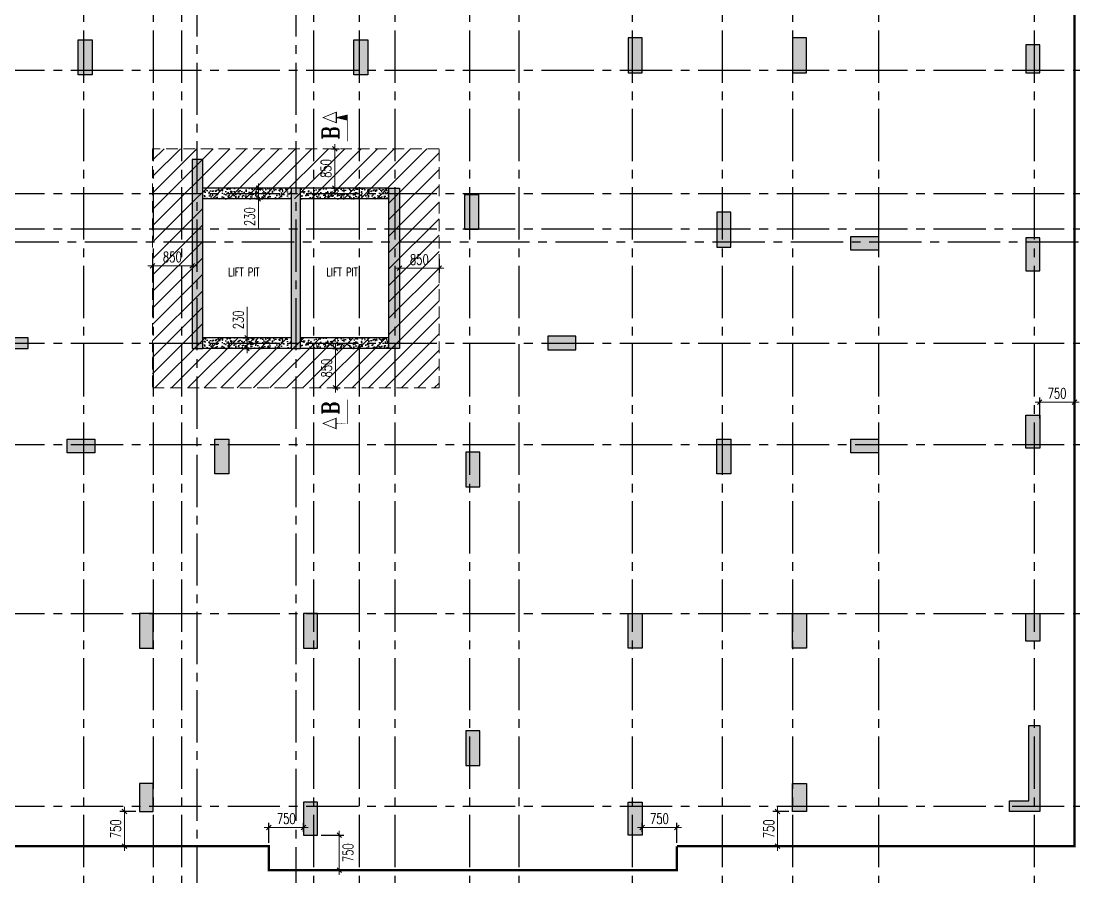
# Model space of a CAD drawing. Header units: millimetres. Extents: x 1123469 to 1752051, y -126924 to 196924.
# Drawn here: x 1420188 to 1442964, y 126192 to 144728 of the extents above; entities that cross this region are included whole.
import ezdxf

# ---------------------------------------------------------------- set-up
doc = ezdxf.new("R2010")
doc.units = ezdxf.units.MM
doc.header["$LTSCALE"] = 500
doc.header["$MEASUREMENT"] = 0
doc.header["$PDMODE"] = 34
doc.linetypes.add('DASHED2', pattern=[0.375, 0.25, -0.125])
doc.linetypes.add('Site$0$CENTER2', pattern=[1.125, 0.75, -0.125, 0.125, -0.125])
doc.layers.get('Defpoints').update_dxf_attribs({"lineweight": 0})
for name, color, linetype in [('3BEAM NO', 6, 'Continuous'), ('GLASS', 5, 'Continuous'), ('GRID', 7, 'Continuous'), ('r.c.c. wall', 4, 'Continuous'), ('T BEAM N', 3, 'Continuous'), ('TEXT-20', 3, 'Continuous'), ('TOWER AREA COLUMN.', 6, 'Continuous')]:
    doc.layers.add(name, color=color, linetype=linetype)
for name, color, linetype, lineweight in [('CUT OUT', 1, 'Continuous', 13), ('dim-M', 1, 'Continuous', 15), ('FOOTING', 1, 'Continuous', 15), ('HATCH', 1, 'Continuous', 5), ('TOWER COL HATCH', 253, 'Continuous', 20)]:
    doc.layers.add(name, color=color, linetype=linetype, lineweight=lineweight)
doc.styles.add('2MM', font='romans.shx', dxfattribs={"width": 0.7})
doc.styles.add('RT', font='romant.shx', dxfattribs={"height": 8})
doc.styles.add('S-T', font='romans.shx')
doc.dimstyles.new('RAJESH', dxfattribs={"dimtxt": 200, "dimasz": 180, "dimexe": 100, "dimexo": 250, "dimgap": 50, "dimtad": 2, "dimdec": 0, "dimzin": 1, "dimdsep": 46, "dimtxsty": '2MM', "dimblk": 'OBLIQUE', "dimcen": 0, "dimdle": 100, "dimclrd": 1, "dimclre": 1, "dimclrt": 3, "dimadec": 0, "dimazin": 0, "dimtfac": 1, "dimtdec": 0, "dimtix": 1, "dimtmove": 2, "dimatfit": 3, "dimfxl": 1, "dimtolj": 1, "dimlwd": -1, "dimarcsym": 0})

# ---------------------------------------------------------------- blocks, each defined once
blk = doc.blocks.new('EEE')
at = {"layer": 'GRID', "color": 16, "linetype": 'Site$0$CENTER2', "ltscale": 3}
for points in [[(1421530.636771156, 258923.2012563693), (1421530.636771156, 223711.8809406028)], [(1423030.630695821, 258923.2012563693), (1423030.630702063, 223711.8809406028)], [(1423635.642751377, 258923.2012563693), (1423635.642751377, 223711.8809406028)], [(1424487.342383458, 258923.2012563694), (1423965.630711365, 258229.8270745813), (1423965.630711365, 223711.8809406028)], [(1425576.419039273, 258923.2012563693), (1426098.130711365, 258229.8270745813), (1426098.130711365, 223711.8809406028)], [(1426480.630712983, 258923.2012563693), (1426480.630712983, 223711.8809406028)], [(1427460.638001092, 258923.2012563693), (1427460.638001092, 223711.8809406028)], [(1428230.630711365, 258923.2012563693), (1428230.630711365, 223711.8809406028)], [(1429830.630711539, 258923.2012563693), (1429830.630711539, 223711.8809406028)], [(1430895.642751377, 258923.2012563693), (1430895.642751377, 223711.8809406028)], [(1433330.630710885, 258923.2012563693), (1433330.630710885, 223711.8809406028)], [(1435270.630582881, 258923.2012563693), (1435270.630582881, 223711.8809406028)], [(1436780.630722363, 258923.2012563693), (1436780.630722363, 223711.8809406028)], [(1438635.625681065, 258923.2012563693), (1438635.625681065, 223711.8809406028)], [(1441985.630722815, 258923.2012563693), (1441985.630722815, 223711.8809406028)], [(1363880.882639576, 241193.7943564522), (1442964.497835655, 241193.7943564522)], [(1363880.882639576, 238538.7943564522), (1442964.497835655, 238538.7943564522)], [(1363880.882639576, 237778.7943564954), (1442964.497835655, 237778.7943564954)], [(1363880.882639576, 236875.4631040377), (1364185.160629014, 237503.9532203193), (1442964.497835655, 237503.9532203193)], [(1363880.882639576, 235324.0658242842), (1442964.497835655, 235324.0658242842)], [(1363880.882639576, 233143.8172689583), (1442964.497835655, 233143.8172689583)], [(1363880.882639576, 229508.8168646054), (1442964.497835655, 229508.8168646054)], [(1363880.882639576, 225363.8168650942), (1442964.497835655, 225363.8168650942)]]:
    blk.add_lwpolyline(points, dxfattribs=at)
blk = doc.blocks.new('3tgra')
at = {"layer": 'TOWER COL HATCH'}
h = blk.add_hatch(color=253, dxfattribs=at)
h.dxf.hatch_style = 1
h.paths.add_polyline_path([(1370960.631013746, 80596.89666208334), (1370660.631013746, 80596.89666208334), (1370660.631013746, 81346.89666208334), (1370960.631013746, 81346.89666208334)])
h = blk.add_hatch(color=253, dxfattribs=at)
h.dxf.hatch_style = 1
h.paths.add_polyline_path([(1374495.631025441, 80596.89666208334), (1374195.631025441, 80596.89666208334), (1374195.631025441, 81346.89666208334), (1374495.631025441, 81346.89666208334)])
h = blk.add_hatch(color=253, dxfattribs=at)
h.dxf.hatch_style = 1
h.paths.add_polyline_path([(1365940.631013379, 80596.89666208334), (1365640.631013379, 80596.89666208334), (1365640.631013379, 81196.89666208334), (1365940.631013379, 81196.89666208334)])
h = blk.add_hatch(color=253, dxfattribs=at)
h.dxf.hatch_style = 1
h.paths.add_polyline_path([(1380095.624769447, 80551.73729155067), (1380395.624769447, 80551.73729155067), (1380395.624769447, 81301.73729155067), (1380095.624769447, 81301.73729155067)])
h = blk.add_hatch(color=253, dxfattribs=at)
h.dxf.hatch_style = 1
h.paths.add_polyline_path([(1386025.631024806, 80551.73729155055), (1386325.631024806, 80551.73729155055), (1386325.631024806, 81301.73729155055), (1386025.631024806, 81301.73729155055)])
h = blk.add_hatch(color=253, dxfattribs=at)
h.dxf.hatch_style = 1
h.paths.add_polyline_path([(1383875.630595695, 78731.73729202384), (1383875.630595695, 74666.55515519361), (1383645.630595695, 74666.55515519361), (1383645.630595695, 77881.73729155073), (1383645.630595695, 78111.73729155073), (1383645.630595695, 78731.73729202384)])
h = blk.add_hatch(color=253, dxfattribs=at)
h.dxf.hatch_style = 1
h.paths.add_polyline_path([(1377710.631017101, 77226.89675944098), (1378010.631017101, 77226.89675944098), (1378010.631017101, 77976.89675944098), (1377710.631017101, 77976.89675944098)])
h = blk.add_hatch(color=253, dxfattribs=at)
h.dxf.hatch_style = 1
h.paths.add_polyline_path([(1379640.630750942, 78111.73729155073), (1379410.630750942, 78111.73729155073), (1379410.630750942, 74666.55515519361), (1379640.630750942, 74666.55515519361), (1379640.630750942, 77881.73729155073)])
h = blk.add_hatch(color=253, dxfattribs=at)
h.dxf.hatch_style = 1
h.paths.add_polyline_path([(1381543.130749644, 78111.73729155073), (1381743.130749644, 78111.73729155073), (1381743.130749644, 77881.73729155073), (1381743.130749644, 74666.55515519361), (1381543.130749644, 74666.55515519361), (1381543.130749644, 77881.73729155073)])
h = blk.add_hatch(color=253, dxfattribs=at)
h.dxf.hatch_style = 1
h.paths.add_polyline_path([(1372585.549631269, 76846.89656077442), (1372285.549631269, 76846.89656077442), (1372285.549631269, 77596.89656077442), (1372585.549631269, 77596.89656077442)])
h = blk.add_hatch(color=253, dxfattribs=at)
h.dxf.hatch_style = 1
h.paths.add_polyline_path([(1365940.631013369, 76331.89666213008), (1365640.631013369, 76331.89666213008), (1365640.631013369, 77046.89666213008), (1365940.631013369, 77046.89666213008)])
h = blk.add_hatch(color=253, dxfattribs=at)
h.dxf.hatch_style = 1
h.paths.add_polyline_path([(1369705.636920847, 76776.89610646598), (1369705.636920847, 77076.89610646598), (1369105.636920847, 77076.89610646598), (1369105.636920847, 76776.89610646598)])
h = blk.add_hatch(color=253, dxfattribs=at)
h.dxf.hatch_style = 1
h.paths.add_polyline_path([(1388055.6189848, 76201.55515519361), (1388055.6189848, 74666.55515519361), (1387405.6189848, 74666.55515519361), (1387405.6189848, 74896.55515519361), (1387825.6189848, 74896.55515519361), (1387825.6189848, 76201.55515519361)])
h = blk.add_hatch(color=253, dxfattribs=at)
h.dxf.hatch_style = 1
h.paths.add_polyline_path([(1375620.320550245, 74631.8028312315), (1375620.320550245, 74931.8028312315), (1376220.320550245, 74931.8028312315), (1376220.320550245, 74631.8028312315)])
h = blk.add_hatch(color=253, dxfattribs=at)
h.dxf.hatch_style = 1
h.paths.add_polyline_path([(1365940.631013369, 73231.75990101282), (1365640.631013369, 73231.75990101282), (1365640.631013369, 72516.75990101282), (1365940.631013369, 72516.75990101282)])
h = blk.add_hatch(color=253, dxfattribs=at)
h.dxf.hatch_style = 1
h.paths.add_polyline_path([(1369705.63692078, 72416.75973378163), (1369705.63692078, 72716.75973378163), (1369105.63692078, 72716.75973378163), (1369105.63692078, 72416.75973378163)])
h = blk.add_hatch(color=253, dxfattribs=at)
h.dxf.hatch_style = 1
h.paths.add_polyline_path([(1372585.549631201, 72716.75990101276), (1372285.549631201, 72716.75990101276), (1372285.549631201, 71966.75990101276), (1372585.549631201, 71966.75990101276)])
h = blk.add_hatch(color=253, dxfattribs=at)
h.dxf.hatch_style = 1
h.paths.add_polyline_path([(1383385.712416565, 72716.75990101276), (1383085.712416565, 72716.75990101276), (1383085.712416565, 71966.75990101276), (1383385.712416565, 71966.75990101276)])
h = blk.add_hatch(color=253, dxfattribs=at)
h.dxf.hatch_style = 1
h.paths.add_polyline_path([(1386565.628103548, 72416.75973378163), (1386565.628103548, 72716.75973378163), (1385965.628103548, 72716.75973378163), (1385965.628103548, 72416.75973378163)])
h = blk.add_hatch(color=253, dxfattribs=at)
h.dxf.hatch_style = 1
h.paths.add_polyline_path([(1377685.631014433, 72436.75957392534), (1377985.631014433, 72436.75957392534), (1377985.631014433, 71686.75957392534), (1377685.631014433, 71686.75957392534)])
h = blk.add_hatch(color=253, dxfattribs=at)
h.dxf.hatch_style = 1
h.paths.add_polyline_path([(1365940.631013379, 68966.75979970381), (1365640.631013379, 68966.75979970381), (1365640.631013379, 68366.75979970381), (1365940.631013379, 68366.75979970381)])
h = blk.add_hatch(color=253, dxfattribs=at)
h.dxf.hatch_style = 1
h.paths.add_polyline_path([(1370960.631013746, 68966.75979970384), (1370660.631013746, 68966.75979970384), (1370660.631013746, 68216.75979970384), (1370960.631013746, 68216.75979970384)])
h = blk.add_hatch(color=253, dxfattribs=at)
h.dxf.hatch_style = 1
h.paths.add_polyline_path([(1374495.631025397, 68966.75979970378), (1374195.631025397, 68966.75979970378), (1374195.631025397, 68216.75979970378), (1374495.631025397, 68216.75979970378)])
h = blk.add_hatch(color=253, dxfattribs=at)
h.dxf.hatch_style = 1
h.paths.add_polyline_path([(1381175.631022721, 68966.7597997039), (1381475.631022721, 68966.7597997039), (1381475.631022721, 68216.7597997039), (1381175.631022721, 68216.7597997039)])
h = blk.add_hatch(color=253, dxfattribs=at)
h.dxf.hatch_style = 1
h.paths.add_polyline_path([(1384710.631102292, 68966.75977279426), (1385010.631102292, 68966.75977279426), (1385010.631102292, 68216.75977279426), (1384710.631102292, 68216.75977279426)])
h = blk.add_hatch(color=253, dxfattribs=at)
h.dxf.hatch_style = 1
h.paths.add_polyline_path([(1365640.631013369, 66556.7598001879), (1365640.631013369, 64706.75980018789), (1366290.631013369, 64706.75980018789), (1366290.631013369, 64936.75980018789), (1365870.631013369, 64936.75980018792), (1365870.631013369, 66556.75980018792)])
h = blk.add_hatch(color=253, dxfattribs=at)
h.dxf.hatch_style = 1
h.paths.add_polyline_path([(1377685.631021391, 66441.7598002), (1377985.631021391, 66441.7598002), (1377985.631021391, 65691.7598002), (1377685.631021391, 65691.7598002)])
h = blk.add_hatch(color=253, dxfattribs=at)
h.dxf.hatch_style = 1
h.paths.add_polyline_path([(1370960.631013746, 65306.75980018789), (1370660.631013746, 65306.75980018789), (1370660.631013746, 64706.75980018789), (1370960.631013746, 64706.75980018789)])
h = blk.add_hatch(color=253, dxfattribs=at)
h.dxf.hatch_style = 1
h.paths.add_polyline_path([(1384710.630497227, 65306.75980316062), (1385010.630497227, 65306.75980316062), (1385010.630497227, 64706.75980316062), (1384710.630497227, 64706.75980316062)])
h = blk.add_hatch(color=253, dxfattribs=at)
h.dxf.hatch_style = 1
h.paths.add_polyline_path([(1374495.631025397, 64906.75980018795), (1374195.631025397, 64906.75980018795), (1374195.631025397, 64191.75980018795), (1374495.631025397, 64191.75980018795)])
h = blk.add_hatch(color=253, dxfattribs=at)
h.dxf.hatch_style = 1
h.paths.add_polyline_path([(1381175.631022715, 64906.75997030269), (1381475.631022715, 64906.75997030269), (1381475.631022715, 64191.75997030269), (1381175.631022715, 64191.75997030269)])
at = {"layer": 'TOWER AREA COLUMN.', "color": 4}
for points in [[(1370960.631013746, 80596.89666208334), (1370660.631013746, 80596.89666208334), (1370660.631013746, 81346.89666208334), (1370960.631013746, 81346.89666208334)], [(1374495.631025441, 80596.89666208334), (1374195.631025441, 80596.89666208334), (1374195.631025441, 81346.89666208334), (1374495.631025441, 81346.89666208334)], [(1365940.631013379, 80596.89666208334), (1365640.631013379, 80596.89666208334), (1365640.631013379, 81196.89666208334), (1365940.631013379, 81196.89666208334)], [(1380095.624769447, 80551.73729155067), (1380395.624769447, 80551.73729155067), (1380395.624769447, 81301.73729155067), (1380095.624769447, 81301.73729155067)], [(1386025.631024806, 80551.73729155055), (1386325.631024806, 80551.73729155055), (1386325.631024806, 81301.73729155055), (1386025.631024806, 81301.73729155055)], [(1377710.631017101, 77226.89675944098), (1378010.631017101, 77226.89675944098), (1378010.631017101, 77976.89675944098), (1377710.631017101, 77976.89675944098)], [(1372585.549631269, 76846.89656077442), (1372285.549631269, 76846.89656077442), (1372285.549631269, 77596.89656077442), (1372585.549631269, 77596.89656077442)], [(1365940.631013369, 76331.89666213008), (1365640.631013369, 76331.89666213008), (1365640.631013369, 77046.89666213008), (1365940.631013369, 77046.89666213008)], [(1369705.636920847, 76776.89610646598), (1369705.636920847, 77076.89610646598), (1369105.636920847, 77076.89610646598), (1369105.636920847, 76776.89610646598)], [(1375620.320550245, 74631.8028312315), (1375620.320550245, 74931.8028312315), (1376220.320550245, 74931.8028312315), (1376220.320550245, 74631.8028312315)], [(1365940.631013369, 73231.75990101282), (1365640.631013369, 73231.75990101282), (1365640.631013369, 72516.75990101282), (1365940.631013369, 72516.75990101282)], [(1369705.63692078, 72416.75973378163), (1369705.63692078, 72716.75973378163), (1369105.63692078, 72716.75973378163), (1369105.63692078, 72416.75973378163)], [(1372585.549631201, 72716.75990101276), (1372285.549631201, 72716.75990101276), (1372285.549631201, 71966.75990101276), (1372585.549631201, 71966.75990101276)], [(1383385.712416565, 72716.75990101276), (1383085.712416565, 72716.75990101276), (1383085.712416565, 71966.75990101276), (1383385.712416565, 71966.75990101276)], [(1386565.628103548, 72416.75973378163), (1386565.628103548, 72716.75973378163), (1385965.628103548, 72716.75973378163), (1385965.628103548, 72416.75973378163)], [(1377685.631014433, 72436.75957392534), (1377985.631014433, 72436.75957392534), (1377985.631014433, 71686.75957392534), (1377685.631014433, 71686.75957392534)], [(1365940.631013379, 68966.75979970381), (1365640.631013379, 68966.75979970381), (1365640.631013379, 68366.75979970381), (1365940.631013379, 68366.75979970381)], [(1370960.631013746, 68966.75979970384), (1370660.631013746, 68966.75979970384), (1370660.631013746, 68216.75979970384), (1370960.631013746, 68216.75979970384)], [(1374495.631025397, 68966.75979970378), (1374195.631025397, 68966.75979970378), (1374195.631025397, 68216.75979970378), (1374495.631025397, 68216.75979970378)], [(1381175.631022721, 68966.7597997039), (1381475.631022721, 68966.7597997039), (1381475.631022721, 68216.7597997039), (1381175.631022721, 68216.7597997039)], [(1384710.631102292, 68966.75977279426), (1385010.631102292, 68966.75977279426), (1385010.631102292, 68216.75977279426), (1384710.631102292, 68216.75977279426)], [(1377685.631021391, 66441.7598002), (1377985.631021391, 66441.7598002), (1377985.631021391, 65691.7598002), (1377685.631021391, 65691.7598002)], [(1370960.631013746, 65306.75980018789), (1370660.631013746, 65306.75980018789), (1370660.631013746, 64706.75980018789), (1370960.631013746, 64706.75980018789)], [(1384710.630497227, 65306.75980316062), (1385010.630497227, 65306.75980316062), (1385010.630497227, 64706.75980316062), (1384710.630497227, 64706.75980316062)], [(1374495.631025397, 64906.75980018795), (1374195.631025397, 64906.75980018795), (1374195.631025397, 64191.75980018795), (1374495.631025397, 64191.75980018795)], [(1381175.631022715, 64906.75997030269), (1381475.631022715, 64906.75997030269), (1381475.631022715, 64191.75997030269), (1381175.631022715, 64191.75997030269)]]:
    blk.add_lwpolyline(points, close=True, dxfattribs=at)
for points in [[(1383875.630595695, 78731.73729202384), (1383875.630595695, 74666.55515519361), (1383645.630595695, 74666.55515519361), (1383645.630595695, 77881.73729155073), (1383645.630595695, 77881.73729155073), (1383645.630595695, 78111.73729155073), (1383645.630595695, 78111.73729155073), (1383645.630595695, 78731.73729202384), (1383875.630595695, 78731.73729202384)], [(1379640.630750942, 78111.73729155073), (1379410.630750942, 78111.73729155073), (1379410.630750942, 74666.55515519361), (1379640.630750942, 74666.55515519361), (1379640.630750942, 77881.73729155073), (1379640.630750942, 77881.73729155073), (1379640.630750942, 78111.73729155073)], [(1381543.130749644, 78111.73729155073), (1381743.130749644, 78111.73729155073), (1381743.130749644, 77881.73729155073), (1381743.130749644, 77881.73729155073), (1381743.130749644, 74666.55515519361), (1381543.130749644, 74666.55515519361), (1381543.130749644, 77881.73729155073), (1381543.130749644, 77881.73729155073), (1381543.130749644, 78111.73729155073)], [(1388055.6189848, 76201.55515519361), (1388055.6189848, 74666.55515519361), (1387405.6189848, 74666.55515519361), (1387405.6189848, 74896.55515519361), (1387825.6189848, 74896.55515519361), (1387825.6189848, 76201.55515519361), (1388055.6189848, 76201.55515519361)], [(1365640.631013369, 66556.7598001879), (1365640.631013369, 64706.75980018789), (1366290.631013369, 64706.75980018789), (1366290.631013369, 64936.75980018789), (1365870.631013369, 64936.75980018792), (1365870.631013369, 66556.75980018792), (1365640.631013369, 66556.7598001879)]]:
    blk.add_lwpolyline(points, dxfattribs=at)
blk = doc.blocks.new('_Oblique')
at = {"color": 0, "linetype": 'ByBlock', "lineweight": -2}
blk.add_line((-0.5, -0.5), (0.5, 0.5), dxfattribs=at)
blk = doc.blocks.new('*D125')
at = {"layer": 'Defpoints', "color": 0, "ltscale": 100, "transparency": 16777216}
for p in [(1422730.63092551, 127729.2510576846), (1422410.246967797, 126979.2510576846), (1422730.63092551, 126979.2510576846)]:
    blk.add_point(p, dxfattribs=at)
at = {"layer": 'dim-M', "color": 1, "ltscale": 100, "transparency": 16777216}
blk.add_line((1422410.246967797, 127829.2510576846), (1422410.246967797, 126879.2510576846), dxfattribs=at)
at = {"layer": 'dim-M', "color": 1, "lineweight": -2, "ltscale": 100, "transparency": 16777216}
for p, q in [((1422655.63092551, 127729.2510576846), (1422310.246967797, 127729.2510576846)), ((1422655.63092551, 126979.2510576846), (1422310.246967797, 126979.2510576846))]:
    blk.add_line(p, q, dxfattribs=at)
at = {"layer": 'dim-M', "color": 1, "ltscale": 100, "transparency": 16777216, "xscale": 100, "yscale": 100, "zscale": 100}
for p, rotation in [((1422410.246967797, 127729.2510576846), 90), ((1422410.246967797, 126979.2510576846), 270)]:
    blk.add_blockref('_Oblique', p, dxfattribs=dict(at, rotation=rotation))
at = {"layer": 'dim-M', "color": 3, "ltscale": 100, "transparency": 16777216, "insert": (1422222.746967797, 127354.2510576842), "char_height": 225, "attachment_point": 5, "rotation": 90, "style": '2MM'}
blk.add_mtext('\\A1;750', dxfattribs=at)
blk = doc.blocks.new('*D132')
at = {"layer": 'Defpoints', "color": 0, "ltscale": 100, "transparency": 16777216}
for p in [(1442850.630409367, 136533.822033958), (1442100.630409367, 136109.2511585094), (1442850.630409367, 136109.2511585094)]:
    blk.add_point(p, dxfattribs=at)
at = {"layer": 'dim-M', "color": 1, "ltscale": 100, "transparency": 16777216}
blk.add_line((1442000.630409367, 136533.822033958), (1442950.630409367, 136533.822033958), dxfattribs=at)
at = {"layer": 'dim-M', "color": 1, "lineweight": -2, "ltscale": 100, "transparency": 16777216}
for p, q in [((1442100.630409367, 136184.2511585094), (1442100.630409367, 136633.822033958)), ((1442850.630409367, 136184.2511585094), (1442850.630409367, 136633.822033958))]:
    blk.add_line(p, q, dxfattribs=at)
at = {"layer": 'dim-M', "color": 1, "ltscale": 100, "transparency": 16777216, "xscale": 100, "yscale": 100, "zscale": 100, "rotation": 180}
blk.add_blockref('_Oblique', (1442100.630409367, 136533.822033958), dxfattribs=at)
at = {"layer": 'dim-M', "color": 1, "ltscale": 100, "transparency": 16777216, "xscale": 100, "yscale": 100, "zscale": 100}
blk.add_blockref('_Oblique', (1442850.630409367, 136533.822033958), dxfattribs=at)
at = {"layer": 'dim-M', "color": 3, "ltscale": 100, "transparency": 16777216, "insert": (1442475.630409367, 136721.322033958), "char_height": 225, "attachment_point": 5, "style": '2MM'}
blk.add_mtext('\\A1;750', dxfattribs=at)
blk = doc.blocks.new('*D135')
at = {"layer": 'Defpoints', "color": 0, "ltscale": 100, "transparency": 16777216}
for p in [(1436780.630408991, 127729.2510576846), (1436460.246451279, 126979.2510576846), (1436780.630408991, 126979.2510576846)]:
    blk.add_point(p, dxfattribs=at)
at = {"layer": 'dim-M', "color": 1, "ltscale": 100, "transparency": 16777216}
blk.add_line((1436460.246451279, 127829.2510576846), (1436460.246451279, 126879.2510576846), dxfattribs=at)
at = {"layer": 'dim-M', "color": 1, "lineweight": -2, "ltscale": 100, "transparency": 16777216}
for p, q in [((1436705.630408991, 127729.2510576846), (1436360.246451279, 127729.2510576846)), ((1436705.630408991, 126979.2510576846), (1436360.246451279, 126979.2510576846))]:
    blk.add_line(p, q, dxfattribs=at)
at = {"layer": 'dim-M', "color": 1, "ltscale": 100, "transparency": 16777216, "xscale": 100, "yscale": 100, "zscale": 100}
for p, rotation in [((1436460.246451279, 127729.2510576846), 90), ((1436460.246451279, 126979.2510576846), 270)]:
    blk.add_blockref('_Oblique', p, dxfattribs=dict(at, rotation=rotation))
at = {"layer": 'dim-M', "color": 3, "ltscale": 100, "transparency": 16777216, "insert": (1436272.746451279, 127354.2510576842), "char_height": 225, "attachment_point": 5, "rotation": 90, "style": '2MM'}
blk.add_mtext('\\A1;750', dxfattribs=at)
blk = doc.blocks.new('*D399')
at = {"layer": 'Defpoints', "color": 0, "ltscale": 100, "transparency": 16777216}
for p in [(1425187.776892055, 141134.2285490474), (1425187.776892055, 140904.2285490474), (1425290.574595723, 140904.2285490474)]:
    blk.add_point(p, dxfattribs=at)
at = {"layer": 'dim-M', "color": 1, "ltscale": 100, "transparency": 16777216}
for p, q in [((1425290.574595723, 141234.2285490474), (1425290.574595723, 140804.2285490474)), ((1425290.574595723, 140245.2326867873), (1425290.574595723, 140904.2285490474))]:
    blk.add_line(p, q, dxfattribs=at)
at = {"layer": 'dim-M', "color": 1, "lineweight": -2, "ltscale": 100, "transparency": 16777216}
for p, q in [((1425262.776892055, 141134.2285490474), (1425390.574595723, 141134.2285490474)), ((1425262.776892055, 140904.2285490474), (1425390.574595723, 140904.2285490474))]:
    blk.add_line(p, q, dxfattribs=at)
at = {"layer": 'dim-M', "color": 1, "ltscale": 100, "transparency": 16777216, "xscale": 100, "yscale": 100, "zscale": 100}
for p, rotation in [((1425290.574595723, 141134.2285490474), 90), ((1425290.574595723, 140904.2285490474), 270)]:
    blk.add_blockref('_Oblique', p, dxfattribs=dict(at, rotation=rotation))
at = {"layer": 'dim-M', "color": 3, "ltscale": 100, "transparency": 16777216, "insert": (1425103.074595723, 140522.7326867869), "char_height": 225, "attachment_point": 5, "rotation": 90, "style": '2MM'}
blk.add_mtext('\\A1;230', dxfattribs=at)
blk = doc.blocks.new('*D400')
at = {"layer": 'Defpoints', "color": 0, "ltscale": 100, "transparency": 16777216}
for p in [(1426792.5838179, 141984.2285490474), (1426935.361611675, 141984.2285490474), (1426792.5838179, 141134.2285490474)]:
    blk.add_point(p, dxfattribs=at)
at = {"layer": 'dim-M', "color": 1, "lineweight": -2, "ltscale": 100, "transparency": 16777216}
for p, q in [((1426867.5838179, 141984.2285490474), (1427035.361611675, 141984.2285490474)), ((1426867.5838179, 141134.2285490474), (1427035.361611675, 141134.2285490474))]:
    blk.add_line(p, q, dxfattribs=at)
at = {"layer": 'dim-M', "color": 1, "ltscale": 100, "transparency": 16777216}
blk.add_line((1426935.361611675, 141034.2285490474), (1426935.361611675, 142084.2285490474), dxfattribs=at)
at = {"layer": 'dim-M', "color": 1, "ltscale": 100, "transparency": 16777216, "xscale": 100, "yscale": 100, "zscale": 100}
for p, rotation in [((1426935.361611675, 141984.2285490474), 90), ((1426935.361611675, 141134.2285490474), 270)]:
    blk.add_blockref('_Oblique', p, dxfattribs=dict(at, rotation=rotation))
at = {"layer": 'dim-M', "color": 3, "ltscale": 100, "transparency": 16777216, "insert": (1426747.861611673, 141559.228549047), "char_height": 225, "attachment_point": 5, "rotation": 90, "style": '2MM'}
blk.add_mtext('\\A1;850', dxfattribs=at)
blk = doc.blocks.new('*D401')
at = {"layer": 'Defpoints', "color": 0, "ltscale": 100, "transparency": 16777216}
for p in [(1423015.631453922, 139721.6374811054), (1423865.631453922, 139721.6374811054), (1423015.631453922, 139467.8064866941)]:
    blk.add_point(p, dxfattribs=at)
at = {"layer": 'dim-M', "color": 1, "lineweight": -2, "ltscale": 100, "transparency": 16777216}
for p, q in [((1423015.631453922, 139646.6374811054), (1423015.631453922, 139367.8064866941)), ((1423865.631453922, 139646.6374811054), (1423865.631453922, 139367.8064866941))]:
    blk.add_line(p, q, dxfattribs=at)
at = {"layer": 'dim-M', "color": 1, "ltscale": 100, "transparency": 16777216}
blk.add_line((1423965.631453922, 139467.8064866941), (1422915.631453922, 139467.8064866941), dxfattribs=at)
at = {"layer": 'dim-M', "color": 1, "ltscale": 100, "transparency": 16777216, "xscale": 100, "yscale": 100, "zscale": 100, "rotation": 180}
blk.add_blockref('_Oblique', (1423015.631453922, 139467.8064866941), dxfattribs=at)
at = {"layer": 'dim-M', "color": 1, "ltscale": 100, "transparency": 16777216, "xscale": 100, "yscale": 100, "zscale": 100}
blk.add_blockref('_Oblique', (1423865.631453922, 139467.8064866941), dxfattribs=at)
at = {"layer": 'dim-M', "color": 3, "ltscale": 100, "transparency": 16777216, "insert": (1423440.631453922, 139655.3064866941), "char_height": 225, "attachment_point": 5, "style": '2MM'}
blk.add_mtext('\\A1;850', dxfattribs=at)
blk = doc.blocks.new('*D402')
at = {"layer": 'Defpoints', "color": 0, "ltscale": 100, "transparency": 16777216}
for p in [(1428330.630671795, 139687.0877523706), (1429180.631298676, 139687.0877523706), (1428330.630671795, 139411.6374808688)]:
    blk.add_point(p, dxfattribs=at)
at = {"layer": 'dim-M', "color": 1, "ltscale": 100, "transparency": 16777216}
blk.add_line((1429280.631298676, 139411.6374808688), (1428230.630671795, 139411.6374808688), dxfattribs=at)
at = {"layer": 'dim-M', "color": 1, "lineweight": -2, "ltscale": 100, "transparency": 16777216}
for p, q in [((1428330.630671795, 139612.0877523706), (1428330.630671795, 139311.6374808688)), ((1429180.631298676, 139612.0877523706), (1429180.631298676, 139311.6374808688))]:
    blk.add_line(p, q, dxfattribs=at)
at = {"layer": 'dim-M', "color": 1, "ltscale": 100, "transparency": 16777216, "xscale": 100, "yscale": 100, "zscale": 100, "rotation": 180}
blk.add_blockref('_Oblique', (1428330.630671795, 139411.6374808688), dxfattribs=at)
at = {"layer": 'dim-M', "color": 1, "ltscale": 100, "transparency": 16777216, "xscale": 100, "yscale": 100, "zscale": 100}
blk.add_blockref('_Oblique', (1429180.631298676, 139411.6374808688), dxfattribs=at)
at = {"layer": 'dim-M', "color": 3, "ltscale": 100, "transparency": 16777216, "insert": (1428755.630985235, 139599.1374808688), "char_height": 225, "attachment_point": 5, "style": '2MM'}
blk.add_mtext('\\A1;850', dxfattribs=at)
blk = doc.blocks.new('*D403')
at = {"layer": 'Defpoints', "color": 0, "ltscale": 100, "transparency": 16777216}
for p in [(1424882.716586526, 137919.0464126903), (1424882.716586526, 137689.0464126903), (1425046.881376948, 137689.0464126903)]:
    blk.add_point(p, dxfattribs=at)
at = {"layer": 'dim-M', "color": 1, "ltscale": 100, "transparency": 16777216}
for p, q in [((1425046.881376948, 138580.5939700437), (1425046.881376948, 137919.0464126903)), ((1425046.881376948, 138019.0464126903), (1425046.881376948, 137589.0464126903))]:
    blk.add_line(p, q, dxfattribs=at)
at = {"layer": 'dim-M', "color": 1, "lineweight": -2, "ltscale": 100, "transparency": 16777216}
for p, q in [((1424957.716586526, 137919.0464126903), (1425146.881376948, 137919.0464126903)), ((1424957.716586526, 137689.0464126903), (1425146.881376948, 137689.0464126903))]:
    blk.add_line(p, q, dxfattribs=at)
at = {"layer": 'dim-M', "color": 1, "ltscale": 100, "transparency": 16777216, "xscale": 100, "yscale": 100, "zscale": 100}
for p, rotation in [((1425046.881376948, 137919.0464126903), 90), ((1425046.881376948, 137689.0464126903), 270)]:
    blk.add_blockref('_Oblique', p, dxfattribs=dict(at, rotation=rotation))
at = {"layer": 'dim-M', "color": 3, "ltscale": 100, "transparency": 16777216, "insert": (1424859.381376948, 138303.0939700433), "char_height": 225, "attachment_point": 5, "rotation": 90, "style": '2MM'}
blk.add_mtext('\\A1;230', dxfattribs=at)
blk = doc.blocks.new('*D404')
at = {"layer": 'Defpoints', "color": 0, "ltscale": 100, "transparency": 16777216}
for p in [(1426820.885513265, 137689.0464126903), (1426820.885513265, 136839.0464126903), (1426948.876103933, 136839.0464126903)]:
    blk.add_point(p, dxfattribs=at)
at = {"layer": 'dim-M', "color": 1, "lineweight": -2, "ltscale": 100, "transparency": 16777216}
for p, q in [((1426895.885513265, 137689.0464126903), (1427048.876103933, 137689.0464126903)), ((1426895.885513265, 136839.0464126903), (1427048.876103933, 136839.0464126903))]:
    blk.add_line(p, q, dxfattribs=at)
at = {"layer": 'dim-M', "color": 1, "ltscale": 100, "transparency": 16777216}
blk.add_line((1426948.876103933, 137789.0464126903), (1426948.876103933, 136739.0464126903), dxfattribs=at)
at = {"layer": 'dim-M', "color": 1, "ltscale": 100, "transparency": 16777216, "xscale": 100, "yscale": 100, "zscale": 100}
for p, rotation in [((1426948.876103933, 137689.0464126903), 90), ((1426948.876103933, 136839.0464126903), 270)]:
    blk.add_blockref('_Oblique', p, dxfattribs=dict(at, rotation=rotation))
at = {"layer": 'dim-M', "color": 3, "ltscale": 100, "transparency": 16777216, "insert": (1426761.37610393, 137264.0464126899), "char_height": 225, "attachment_point": 5, "rotation": 90, "style": '2MM'}
blk.add_mtext('\\A1;850', dxfattribs=at)
blk = doc.blocks.new('*D1930')
at = {"layer": 'Defpoints', "color": 0, "ltscale": 100, "transparency": 16777216}
for p in [(1425515.630400021, 127385.5887524934), (1426265.630400021, 127214.2508875699), (1425515.630400021, 126979.2508875698)]:
    blk.add_point(p, dxfattribs=at)
at = {"layer": 'dim-M', "color": 1, "ltscale": 100, "transparency": 16777216}
blk.add_line((1426365.630400021, 127385.5887524934), (1425415.630400021, 127385.5887524934), dxfattribs=at)
at = {"layer": 'dim-M', "color": 1, "lineweight": -2, "ltscale": 100, "transparency": 16777216}
for p, q in [((1425515.630400021, 127054.2508875698), (1425515.630400021, 127485.5887524934)), ((1426265.630400021, 127289.2508875699), (1426265.630400021, 127485.5887524934))]:
    blk.add_line(p, q, dxfattribs=at)
at = {"layer": 'dim-M', "color": 1, "ltscale": 100, "transparency": 16777216, "xscale": 100, "yscale": 100, "zscale": 100, "rotation": 180}
blk.add_blockref('_Oblique', (1425515.630400021, 127385.5887524934), dxfattribs=at)
at = {"layer": 'dim-M', "color": 1, "ltscale": 100, "transparency": 16777216, "xscale": 100, "yscale": 100, "zscale": 100}
blk.add_blockref('_Oblique', (1426265.630400021, 127385.5887524934), dxfattribs=at)
at = {"layer": 'dim-M', "color": 3, "ltscale": 100, "transparency": 16777216, "insert": (1425890.630400021, 127573.0887524934), "char_height": 225, "attachment_point": 5, "style": '2MM'}
blk.add_mtext('\\A1;750', dxfattribs=at)
blk = doc.blocks.new('*D1931')
at = {"layer": 'Defpoints', "color": 0, "ltscale": 100, "transparency": 16777216}
for p in [(1426565.630400022, 127214.2508875699), (1426565.630400022, 126464.2508875699), (1427033.119730705, 126464.2508875699)]:
    blk.add_point(p, dxfattribs=at)
at = {"layer": 'dim-M', "color": 1, "lineweight": -2, "ltscale": 100, "transparency": 16777216}
for p, q in [((1426640.630400022, 127214.2508875699), (1427133.119730705, 127214.2508875699)), ((1426640.630400022, 126464.2508875699), (1427133.119730705, 126464.2508875699))]:
    blk.add_line(p, q, dxfattribs=at)
at = {"layer": 'dim-M', "color": 1, "ltscale": 100, "transparency": 16777216}
blk.add_line((1427033.119730705, 127314.2508875699), (1427033.119730705, 126364.2508875699), dxfattribs=at)
at = {"layer": 'dim-M', "color": 1, "ltscale": 100, "transparency": 16777216, "xscale": 100, "yscale": 100, "zscale": 100}
for p, rotation in [((1427033.119730705, 127214.2508875699), 90), ((1427033.119730705, 126464.2508875699), 270)]:
    blk.add_blockref('_Oblique', p, dxfattribs=dict(at, rotation=rotation))
at = {"layer": 'dim-M', "color": 3, "ltscale": 100, "transparency": 16777216, "insert": (1427220.619730705, 126839.2508875695), "char_height": 225, "attachment_point": 5, "rotation": 90, "style": '2MM'}
blk.add_mtext('\\A1;750', dxfattribs=at)
blk = doc.blocks.new('*D1932')
at = {"layer": 'Defpoints', "color": 0, "ltscale": 100, "transparency": 16777216}
for p in [(1433545.630397339, 127385.5887524934), (1433545.630397339, 127214.2510576846), (1434295.630397339, 126979.2508875698)]:
    blk.add_point(p, dxfattribs=at)
at = {"layer": 'dim-M', "color": 1, "ltscale": 100, "transparency": 16777216}
blk.add_line((1434395.630397339, 127385.5887524934), (1433445.630397339, 127385.5887524934), dxfattribs=at)
at = {"layer": 'dim-M', "color": 1, "lineweight": -2, "ltscale": 100, "transparency": 16777216}
for p, q in [((1433545.630397339, 127289.2510576846), (1433545.630397339, 127485.5887524934)), ((1434295.630397339, 127054.2508875698), (1434295.630397339, 127485.5887524934))]:
    blk.add_line(p, q, dxfattribs=at)
at = {"layer": 'dim-M', "color": 1, "ltscale": 100, "transparency": 16777216, "xscale": 100, "yscale": 100, "zscale": 100, "rotation": 180}
blk.add_blockref('_Oblique', (1433545.630397339, 127385.5887524934), dxfattribs=at)
at = {"layer": 'dim-M', "color": 1, "ltscale": 100, "transparency": 16777216, "xscale": 100, "yscale": 100, "zscale": 100}
blk.add_blockref('_Oblique', (1434295.630397339, 127385.5887524934), dxfattribs=at)
at = {"layer": 'dim-M', "color": 3, "ltscale": 100, "transparency": 16777216, "insert": (1433920.630397339, 127573.0887524934), "char_height": 225, "attachment_point": 5, "style": '2MM'}
blk.add_mtext('\\A1;750', dxfattribs=at)

msp = doc.modelspace()

# ---------------------------------------------------------------- hatches: boundary and pattern name
at = {"layer": 'HATCH', "ltscale": 10}
h = msp.add_hatch(dxfattribs=at)
h.set_pattern_fill('ANSI31', color=251, scale=2000)
h.set_pattern_definition([(45, (0, 0), (-176.7766952966369, 176.7766952966369), [])])
h.paths.add_polyline_path([(1424095.631453922, 140904.2285490473), (1428100.631298676, 140904.2285490474), (1428100.631298676, 137919.0464126903), (1424095.631453922, 137919.0464126903)])
h.paths.add_polyline_path([(1429180.631298676, 141984.2285490474), (1423015.631453922, 141984.2285490474), (1423015.631453922, 136839.0464126903), (1429180.631298676, 136839.0464126903)])
at = {"layer": 'r.c.c. wall', "ltscale": 10}
h = msp.add_hatch(dxfattribs=at)
h.set_pattern_fill('AR-CONC', color=1, scale=25)
h.set_pattern_definition([(49.99999999999999, (-3908365.595795725, -4159489.490215819), (179.3150456501884, -15.68803374564878), [18.75, -206.25]), (355, (-3908365.595795725, -4159489.490215819), (-34.68783340325, 188.048033425003), [15, -165]), (100.45144446, (-3908350.652875476, -4159490.797551819), (144.627211681778, 172.3599977421574), [15.93504799999998, -175.2855279999997]), (46.18420000000001, (-3908365.595795725, -4159439.490215819), (266.8103326678931, -41.37982019826914), [28.125, -309.375]), (96.63563549, (-3908343.361609476, -4159442.938542569), (233.6654864185571, 243.5296501936376), [23.9025855, -262.92844]), (351.1841639899999, (-3908365.595795725, -4159439.490215819), (233.6654862636933, 243.5296500674975), [22.5, -247.50000025]), (21, (-3908340.595795725, -4159451.990215819), (149.2267630296154, -100.6547226663347), [18.75, -206.25]), (326.0000000000001, (-3908340.595795725, -4159451.990215819), (60.82883298039543, 181.2875112617133), [15, -165]), (71.45144474, (-3908328.160232225, -4159460.378109319), (210.0555941824928, 80.63278820158845), [15.9350475, -175.285528]), (37.50000000000001, (-3908365.595795725, -4159489.490215819), (3.039963829322667, 83.22346345782788), [0, -163, 0, -167.5, 0, -165.625]), (7.499999999999999, (-3908365.595795725, -4159489.490215819), (65.76738436053715, 98.60292797059006), [0, -95.5, 0, -159.25, 0, -63.125]), (327.5, (-3908421.345795725, -4159489.490215819), (133.4556090431022, -5.638717933594939), [0, -62.5, 0, -195, 0, -258.75]), (317.5, (-3908446.345795725, -4159489.490215819), (145.7965423355966, 25.02624558307943), [0, -81.25, 0, -129.5, 0, -183.75])])
h.paths.add_polyline_path([(1424097.979781381, 141134.2649386935), (1425998.131299974, 141134.2285483917), (1425998.131299974, 140904.2285483917), (1424097.979781381, 140904.1995950565)])
h = msp.add_hatch(dxfattribs=at)
h.set_pattern_fill('AR-CONC', color=1, scale=25)
h.set_pattern_definition([(49.99999999999999, (-3910468.095794428, -4159489.490215819), (179.3150456501884, -15.68803374564878), [18.75, -206.25]), (355, (-3910468.095794428, -4159489.490215819), (-34.68783340325, 188.048033425003), [15, -165]), (100.45144446, (-3910453.152874178, -4159490.797551819), (144.627211681778, 172.3599977421574), [15.93504799999998, -175.2855279999997]), (46.18420000000001, (-3910468.095794428, -4159439.490215819), (266.8103326678931, -41.37982019826914), [28.125, -309.375]), (96.63563549, (-3910445.861608178, -4159442.938542569), (233.6654864185571, 243.5296501936376), [23.9025855, -262.92844]), (351.1841639899999, (-3910468.095794428, -4159439.490215819), (233.6654862636933, 243.5296500674975), [22.5, -247.50000025]), (21, (-3910443.095794428, -4159451.990215819), (149.2267630296154, -100.6547226663347), [18.75, -206.25]), (326.0000000000001, (-3910443.095794428, -4159451.990215819), (60.82883298039543, 181.2875112617133), [15, -165]), (71.45144474, (-3910430.660230928, -4159460.378109319), (210.0555941824928, 80.63278820158845), [15.9350475, -175.285528]), (37.50000000000001, (-3910468.095794428, -4159489.490215819), (3.039963829322667, 83.22346345782788), [0, -163, 0, -167.5, 0, -165.625]), (7.499999999999999, (-3910468.095794428, -4159489.490215819), (65.76738436053715, 98.60292797059006), [0, -95.5, 0, -159.25, 0, -63.125]), (327.5, (-3910523.845794428, -4159489.490215819), (133.4556090431022, -5.638717933594939), [0, -62.5, 0, -195, 0, -258.75]), (317.5, (-3910548.845794428, -4159489.490215819), (145.7965423355966, 25.02624558307943), [0, -81.25, 0, -129.5, 0, -183.75])])
h.paths.add_polyline_path([(1426200.479780083, 141134.2649386935), (1428100.631298676, 141134.2285483917), (1428100.631298676, 140904.2285483917), (1426200.479780083, 140904.1995950565)])
h = msp.add_hatch(dxfattribs=at)
h.set_pattern_fill('AR-CONC', color=1, scale=25)
h.set_pattern_definition([(49.99999999999999, (-3908365.595795725, -4162704.672352177), (179.3150456501884, -15.68803374564878), [18.75, -206.25]), (355, (-3908365.595795725, -4162704.672352177), (-34.68783340325, 188.048033425003), [15, -165]), (100.45144446, (-3908350.652875476, -4162705.979688176), (144.627211681778, 172.3599977421574), [15.93504799999998, -175.2855279999997]), (46.18420000000001, (-3908365.595795725, -4162654.672352177), (266.8103326678931, -41.37982019826914), [28.125, -309.375]), (96.63563549, (-3908343.361609476, -4162658.120678926), (233.6654864185571, 243.5296501936376), [23.9025855, -262.92844]), (351.1841639899999, (-3908365.595795725, -4162654.672352177), (233.6654862636933, 243.5296500674975), [22.5, -247.50000025]), (21, (-3908340.595795725, -4162667.172352177), (149.2267630296154, -100.6547226663347), [18.75, -206.25]), (326.0000000000001, (-3908340.595795725, -4162667.172352177), (60.82883298039543, 181.2875112617133), [15, -165]), (71.45144474, (-3908328.160232225, -4162675.560245676), (210.0555941824928, 80.63278820158845), [15.9350475, -175.285528]), (37.50000000000001, (-3908365.595795725, -4162704.672352177), (3.039963829322667, 83.22346345782788), [0, -163, 0, -167.5, 0, -165.625]), (7.499999999999999, (-3908365.595795725, -4162704.672352177), (65.76738436053715, 98.60292797059006), [0, -95.5, 0, -159.25, 0, -63.125]), (327.5, (-3908421.345795725, -4162704.672352177), (133.4556090431022, -5.638717933594939), [0, -62.5, 0, -195, 0, -258.75]), (317.5, (-3908446.345795725, -4162704.672352177), (145.7965423355966, 25.02624558307943), [0, -81.25, 0, -129.5, 0, -183.75])])
h.paths.add_polyline_path([(1424097.979781381, 137919.0828023364), (1425998.131299974, 137919.0464120346), (1425998.131299974, 137689.0464120346), (1424097.979781381, 137689.0174586994)])
h = msp.add_hatch(dxfattribs=at)
h.set_pattern_fill('AR-CONC', color=1, scale=25)
h.set_pattern_definition([(49.99999999999999, (-3910468.095794428, -4162704.672352177), (179.3150456501884, -15.68803374564878), [18.75, -206.25]), (355, (-3910468.095794428, -4162704.672352177), (-34.68783340325, 188.048033425003), [15, -165]), (100.45144446, (-3910453.152874178, -4162705.979688176), (144.627211681778, 172.3599977421574), [15.93504799999998, -175.2855279999997]), (46.18420000000001, (-3910468.095794428, -4162654.672352177), (266.8103326678931, -41.37982019826914), [28.125, -309.375]), (96.63563549, (-3910445.861608178, -4162658.120678926), (233.6654864185571, 243.5296501936376), [23.9025855, -262.92844]), (351.1841639899999, (-3910468.095794428, -4162654.672352177), (233.6654862636933, 243.5296500674975), [22.5, -247.50000025]), (21, (-3910443.095794428, -4162667.172352177), (149.2267630296154, -100.6547226663347), [18.75, -206.25]), (326.0000000000001, (-3910443.095794428, -4162667.172352177), (60.82883298039543, 181.2875112617133), [15, -165]), (71.45144474, (-3910430.660230928, -4162675.560245676), (210.0555941824928, 80.63278820158845), [15.9350475, -175.285528]), (37.50000000000001, (-3910468.095794428, -4162704.672352177), (3.039963829322667, 83.22346345782788), [0, -163, 0, -167.5, 0, -165.625]), (7.499999999999999, (-3910468.095794428, -4162704.672352177), (65.76738436053715, 98.60292797059006), [0, -95.5, 0, -159.25, 0, -63.125]), (327.5, (-3910523.845794428, -4162704.672352177), (133.4556090431022, -5.638717933594939), [0, -62.5, 0, -195, 0, -258.75]), (317.5, (-3910548.845794428, -4162704.672352177), (145.7965423355966, 25.02624558307943), [0, -81.25, 0, -129.5, 0, -183.75])])
h.paths.add_polyline_path([(1426200.479780083, 137919.0828023364), (1428100.631298676, 137919.0464120346), (1428100.631298676, 137689.0464120346), (1426200.479780083, 137689.0174586994)])

# ---------------------------------------------------------------- linework, layer by layer
at = {"layer": '3BEAM NO', "color": 4}
for p, q in [((1426965.365940679, 142769.8962102563, -7.851765953677085e-07), (1426965.365940679, 142542.5437439962, -7.843609217412887e-07)), ((1426965.365940679, 135959.5006431867, -7.851765953677085e-07), (1426965.365940679, 136186.8531094468, -7.843609217412887e-07))]:
    msp.add_line(p, q, dxfattribs=at)
at = {"layer": '3BEAM NO', "color": 4, "extrusion": (-3.227238060428332e-09, -4.963612873298862e-18, 1), "const_width": 15.97339125}
for points, elevation in [([(1426965.365940674, 142769.8962102497), (1426965.365940674, 142542.5437439897), (1426683.118054151, 142654.041987072), (1426965.365940674, 142769.8962102497)], -0.004605942117191076), ([(1426965.365940677, 142654.0419871213), (1427207.789649382, 142654.0419871167), (1427207.789649383, 142143.5267560754)], -0.004605939299601828)]:
    msp.add_lwpolyline(points, dxfattribs=dict(at, elevation=elevation))
at = {"layer": '3BEAM NO', "color": 4, "extrusion": (-3.227238060428332e-09, 4.963612873298862e-18, 1), "const_width": 15.97339125}
for points, elevation in [([(1426965.365940677, 136075.3548663216), (1427207.789649382, 136075.3548663263), (1427207.789649383, 136585.8700973675)], -0.004605939298218323), ([(1426965.365940674, 135959.5006431932), (1426965.365940674, 136186.8531094533), (1426683.118054151, 136075.354866371), (1426965.365940674, 135959.5006431932)], -0.004605942115807572)]:
    msp.add_lwpolyline(points, dxfattribs=dict(at, elevation=elevation))
at = {"layer": 'FOOTING', "color": 3, "ltscale": 10, "const_width": 50}
for points in [[(1390500.631024875, 155194.2285490906), (1417240.630397862, 155194.2285490906), (1417240.630397862, 156599.2285490907), (1418935.642437937, 156599.2285490907), (1418935.642437937, 157414.0730525182), (1422885.642594657, 157414.0730525182), (1422885.642281217, 158914.0730525188), (1431760.642437937, 158914.0730525188), (1431760.642437937, 148629.3879190959), (1442850.630409367, 148629.3879190959), (1442850.630409367, 126979.2510576845), (1434295.630397339, 126979.2510576845)], [(1434295.630397339, 126979.2510576845), (1434295.630397339, 126464.2510576846), (1425515.630400021, 126464.2510576846), (1425515.630400021, 126979.2510576845), (1416960.630393323, 126979.2510576845), (1416960.630393323, 139394.2285481437), (1390780.631029413, 139394.2285481436)]]:
    msp.add_lwpolyline(points, dxfattribs=at)
at = {"layer": 'FOOTING', "color": 3, "linetype": 'DASHED2', "ltscale": 2}
msp.add_lwpolyline([(1429180.631298676, 141984.2285490474), (1423015.631453922, 141984.2285490474), (1423015.631453922, 136839.0464126903), (1429180.631298676, 136839.0464126903)], close=True, dxfattribs=at)
at = {"layer": 'r.c.c. wall', "color": 4, "ltscale": 10}
for p, q in [((1425998.131299974, 141134.2285490474), (1424095.631453922, 141134.2285490474)), ((1428100.631298676, 141134.2285490474), (1426198.131299974, 141134.2285490474)), ((1425998.131299974, 140904.2285490474), (1424095.631453922, 140904.2285490474)), ((1428100.631298676, 140904.2285490474), (1426198.131299974, 140904.2285490474)), ((1425998.131299974, 137919.0464126903), (1424095.631453922, 137919.0464126903)), ((1428100.631298676, 137919.0464126903), (1426198.131299974, 137919.0464126903)), ((1425998.131299974, 137689.0464126903), (1424095.631453922, 137689.0464126903)), ((1428100.631298676, 137689.0464126903), (1426198.131299974, 137689.0464126903))]:
    msp.add_line(p, q, dxfattribs=at)

# ---------------------------------------------------------------- block references
at = {"layer": 'CUT OUT', "color": 4, "xscale": -1}
msp.add_blockref('3tgra', (2807741.261422737, 63022.49125749664), dxfattribs=at)
at = {"layer": 'GLASS', "color": 4}
msp.add_blockref('EEE', (0, -97519.56580598908), dxfattribs=at)

# ---------------------------------------------------------------- texts
at = {"layer": 'T BEAM N', "color": 7, "lineweight": 0, "style": 'S-T', "width": 0.75}
for p in [(1424642.516297632, 139244.223497517), (1426755.440214519, 139244.223497517)]:
    msp.add_text('LIFT PIT', height=175, dxfattribs=at).set_placement(p)
at = {"layer": 'TEXT-20', "color": 7, "lineweight": 20, "ltscale": 0.2, "style": 'RT', "width": 0.85}
for p in [(1427021.986874792, 142180.2226828499, 0.01387790206817088), (1427021.986874792, 136258.6288860284, 0.01387790206817088)]:
    msp.add_text('B', height=359.401303125, rotation=90.00000002668041, dxfattribs=at).set_placement(p)

# ---------------------------------------------------------------- dimensions: what is measured, and where the dimension line sits
at = {"layer": 'dim-M', "ltscale": 100}
for base, p1, p2, angle, picture, middle in [((1426935.361611675, 141984.2285490474), (1426792.583817899, 141134.2285490474), (1426792.583817899, 141984.2285490474), 90, '*D400', (1426935.361611673, 141559.228549047)), ((1425290.574595723, 140904.2285490474), (1425187.776892055, 141134.2285490474), (1425187.776892055, 140904.2285490474), 90, '*D399', (1425478.074595721, 140522.7326867869)), ((1423015.631453922, 139467.8064866941), (1423865.631453922, 139721.6374811054), (1423015.631453922, 139721.6374811054), 180, '*D401', (1423440.631453922, 139467.8064866941)), ((1428330.630671795, 139411.6374808688), (1429180.631298676, 139687.0877523706), (1428330.630671795, 139687.0877523706), 180, '*D402', (1428755.630985235, 139411.6374808688)), ((1425046.881376948, 137689.0464126903), (1424882.716586526, 137919.0464126903), (1424882.716586526, 137689.0464126903), 90, '*D403', (1425046.881376947, 138303.0939700433)), ((1426948.876103933, 136839.0464126903), (1426820.885513264, 137689.0464126903), (1426820.885513264, 136839.0464126903), 90, '*D404', (1426948.87610393, 137264.0464126899))]:
    dim = msp.add_linear_dim(base=base, p1=p1, p2=p2, angle=angle, dimstyle='RAJESH', override={"dimtxt": 225, "dimasz": 100, "dimexo": 75, "dimgap": 75, "dimtmove": 1}, dxfattribs=at)
    dim.commit()
    dim.dimension.update_dxf_attribs({"geometry": picture, "text_midpoint": middle, "dimtype": 160})
for base, p1, p2, picture, middle in [((1442850.630409367, 136533.822033958), (1442100.630409367, 136109.2511585094), (1442850.630409367, 136109.2511585094), '*D132', (1442475.630409367, 136721.322033958)), ((1425515.630400021, 127385.5887524934), (1426265.630400021, 127214.2508875699), (1425515.630400021, 126979.2508875698), '*D1930', (1425890.630400021, 127573.0887524934)), ((1433545.630397339, 127385.5887524934), (1434295.630397339, 126979.2508875698), (1433545.630397339, 127214.2510576846), '*D1932', (1433920.630397339, 127573.0887524934))]:
    dim = msp.add_linear_dim(base=base, p1=p1, p2=p2, dimstyle='RAJESH', override={"dimtxt": 225, "dimasz": 100, "dimexo": 75, "dimgap": 75, "dimtmove": 1}, dxfattribs=at)
    dim.commit()
    dim.dimension.update_dxf_attribs({"geometry": picture, "text_midpoint": middle})
for base, p1, p2, picture, middle in [((1422410.246967797, 126979.2510576846), (1422730.630925509, 127729.2510576845), (1422730.630925509, 126979.2510576845), '*D125', (1422222.746967797, 127354.2510576842)), ((1436460.246451279, 126979.2510576846), (1436780.63040899, 127729.2510576845), (1436780.63040899, 126979.2510576845), '*D135', (1436272.746451279, 127354.2510576842)), ((1427033.119730705, 126464.2508875699), (1426565.630400021, 127214.2508875699), (1426565.630400021, 126464.2508875699), '*D1931', (1427220.619730705, 126839.2508875695))]:
    dim = msp.add_linear_dim(base=base, p1=p1, p2=p2, angle=90, dimstyle='RAJESH', override={"dimtxt": 225, "dimasz": 100, "dimexo": 75, "dimgap": 75, "dimtmove": 1}, dxfattribs=at)
    dim.commit()
    dim.dimension.update_dxf_attribs({"geometry": picture, "text_midpoint": middle})

doc.saveas('drawing.dxf')
